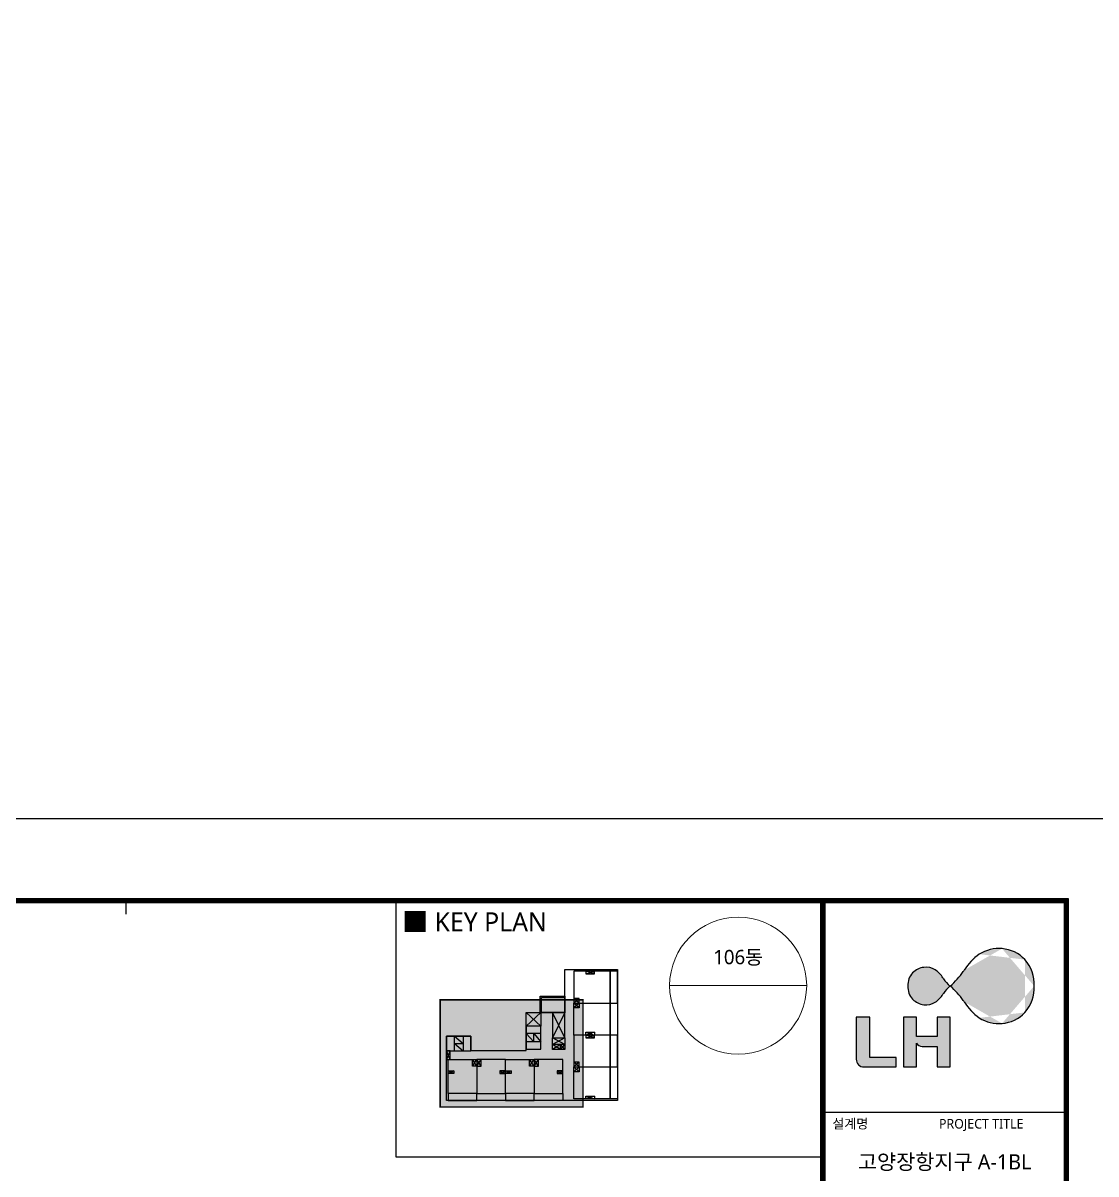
# Model space of a CAD drawing. Header units: millimetres. Extents: x 262481 to 2519995, y -394348 to 364571.
# Drawn here: x 305122 to 322032, y -322080 to -303954 of the extents above; entities that cross this region are included whole.
import ezdxf
from ezdxf.enums import TextEntityAlignment as Align
from ezdxf.xclip import XClip

# ---------------------------------------------------------------- set-up
doc = ezdxf.new("R2010")
doc.units = ezdxf.units.MM
doc.header["$LTSCALE"] = 65
doc.header["$XCLIPFRAME"] = 0
for name, pattern in [('HID', [2.5, 2, -0.5]), ('XS-벽체$0$CEN', [62, 60, -1, 0, -1]), ('XS-벽체$0$HID', [2.3, 1.5, -0.8])]:
    doc.linetypes.add(name, pattern=pattern)
for name, color, linetype in [('253', 253, 'Continuous'), ('FORM_고양장항A-1BL-S-성능$0$FORM', 7, 'Continuous'), ('FORM_고양장항A-1BL-S-성능$0$FTEXT', 3, 'Continuous'), ('FORM_고양장항A-1BL-S-성능$0$LH마크', 253, 'Continuous'), ('FORM_고양장항A-1BL-S-성능$0$TEXT', 3, 'Continuous'), ('KEY', 4, 'Continuous'), ('LEADER', 7, 'Continuous'), ('SEC', 11, 'Continuous'), ('XS-벽체$0$BAR', 3, 'Continuous'), ('XS-벽체$0$CEN', 1, 'XS-벽체$0$CEN'), ('XS-벽체$0$WALL', 4, 'Continuous')]:
    doc.layers.add(name, color=color, linetype=linetype)
doc.layers.add('FORM_고양장항A-1BL-S-성능$0$DEFPOINT', color=144, linetype='Continuous', plot=False)
doc.layers.add('XS-벽체$0$1215', color=181, linetype='XS-벽체$0$HID', plot=False)
doc.layers.add('TEXT', color=3, linetype='Continuous', lineweight=9)
doc.styles.add('FORM_고양장항A-1BL-S-성능$0$맑은고딕', font='malgun.ttf')
doc.styles.add('맑은고딕', font='malgun.ttf')

# ---------------------------------------------------------------- blocks, each defined once
blk = doc.blocks.new('XS-벽체', base_point=(1093552.529641199, 0))
at = {"layer": 'XS-벽체$0$1215'}
blk.add_lwpolyline([(100980.9814685886, 525051.4969175893, 0.52056705), (100980.9814685886, 525384.8302175894, 0.52056705), (100980.9814685886, 525718.1635175893, 0.52056705), (100980.9814685886, 526051.4968175893, 0.52056705), (100980.9814685886, 526384.8301175893, 0.52056705), (100980.9814685886, 526718.1634175894, 0.52056705), (100980.9814685886, 527051.4967175893, 0.52056705), (100980.9814685886, 527384.8300175893, 0.52056705), (100980.9814685886, 527718.1633175893, 0.52056705), (100980.9814685886, 528051.4966175894, 0.52056705), (100980.9814685886, 528384.8299175893, 0.52056705), (100980.9814685886, 528718.1632175893, 0.52056705), (100980.9814685886, 529051.4965175893, 0.52056705), (100980.9814685886, 529384.8298175894, 0.52056705), (100980.9814685886, 529718.1631175893, 0.52056705), (100980.9814685886, 530051.4964175893, 0.52056705), (100980.9814685886, 530384.8297175893, 0.52056705), (100980.9814685886, 530718.1630175894, 0.52056705), (100980.9814685886, 531051.4963175893, 0.52056705), (100980.9814685886, 531384.8296175892, 0.52056705), (100980.9814685886, 531718.1629175893, 0.52056705), (100911.0655678513, 531981.5803168521, 0.52056705), (100577.7322678513, 531981.5803168521, 0.52056705), (100244.3989678513, 531981.5803168521, 0.52056705), (99911.06566785135, 531981.5803168521, 0.52056705), (99577.73236785135, 531981.5803168521, 0.52056705), (99244.39906785135, 531981.5803168521, 0.52056705), (99056.31815873878, 531836.3279259647, 0.52056705), (99056.31815873878, 531502.9946259647, 0.52056705), (99056.31815873878, 531169.6613259646, 0.52056705), (99056.31815873878, 530836.3280259647, 0.52056705), (99056.31815873878, 530502.9947259647, 0.52056705), (99056.31815873878, 530169.6614259647, 0.52056705), (99056.31815873878, 529836.3281259646, 0.52056705), (99056.31815873878, 529502.9948259646, 0.52056705), (99056.31815873878, 529169.6615259647, 0.52056705), (99056.31815873878, 528836.3282259647, 0.52056705), (99056.31815873878, 528502.9949259646, 0.52056705), (99056.31815873878, 528169.6616259646, 0.52056705), (99056.31815873878, 527836.3283259646, 0.52056705), (99056.31815873878, 527502.9950259647, 0.52056705), (99056.31815873878, 527169.6617259646, 0.52056705), (99056.31815873878, 526836.3284259647, 0.52056705), (99056.31815873878, 526502.9951259646, 0.52056705), (99056.31815873878, 526169.6618259647, 0.52056705), (99056.31815873878, 525836.3285259646, 0.52056705), (99056.31815873878, 525502.9952259646, 0.52056705), (99056.31815873878, 525169.6619259648, 0.52056705)], format="xyb", dxfattribs=at)
at = {"layer": 'XS-벽체$0$BAR'}
for radius, end in [(20470.00000000001, 138.0000000077701), (20280.00000000001, 137.9999999974206)]:
    blk.add_arc((99075.6265650175, 514192.5453104012), radius, 90, end, dxfattribs=at)
at = {"layer": 'XS-벽체$0$CEN'}
blk.add_line((99955.62656501646, 522012.5453104113), (99955.62656501646, 531417.5453104113), dxfattribs=at)
at = {"layer": 'XS-벽체$0$WALL'}
for radius in [28100.00000000001, 27500, 20500.00000000001]:
    blk.add_arc((99075.62656501762, 514192.5453104199), radius, 90, 138.0000000059112, dxfattribs=at)
blk = doc.blocks.new('FORM_고양장항A-1BL-S-성능')
at = {"layer": 'FORM_고양장항A-1BL-S-성능$0$LH마크'}
h = blk.add_hatch(color=256, dxfattribs=at)
edge = h.paths.add_edge_path()
edge.add_ellipse((777.5120366010963, 564.7777114903022), major_axis=(-0.02159848308638231, 19.19947578344629), ratio=0.9999988826607065, start_angle=220.3160542666334, end_angle=235.7161672747215)
edge.add_ellipse((780.1822295766472, 563.7980365819697), major_axis=(11.63553466031951, 11.6355346603195), ratio=0.9999995785260982, start_angle=278.3719928566697, end_angle=279.7926827259736)
edge.add_ellipse((805.6007515508829, 547.0051341328237), major_axis=(0.01866363475384163, 14.02645855967481), ratio=0.9999988821937925, start_angle=394.96846678515556, end_angle=418.6858257556404, ccw=False)
edge.add_ellipse((802.7134298440217, 550.4017932872687), major_axis=(-0.0005301727484946188, 9.598206712760284), ratio=0.9999988824009329, start_angle=354.9363527238226, end_angle=392.349660986295, ccw=False)
edge.add_ellipse((802.8853871766626, 550.8263927475948), major_axis=(0.00340075212795909, 9.161071405456902), ratio=0.9999988815880413, start_angle=313.08945440778825, end_angle=355.7978530240622, ccw=False)
edge.add_ellipse((802.2519161794482, 550.6334521343399), major_axis=(-0.00272221685361018, 9.759959947316588), ratio=0.9999988820086083, start_angle=267.15847194408525, end_angle=311.3399578879178, ccw=False)
edge.add_ellipse((802.2519161794482, 549.671215354598), major_axis=(0.002345730923483197, 9.759960045523917), ratio=0.9999988819608775, start_angle=228.6578319515284, end_angle=272.8393178946566, ccw=False)
edge.add_ellipse((802.8853871766626, 549.4782747404117), major_axis=(-0.001195197933472944, 9.161071959040585), ratio=0.9999988820220781, start_angle=184.2159411120079, end_angle=226.9243397014058, ccw=False)
edge.add_ellipse((802.7134298440217, 549.9028742007379), major_axis=(0.0007995421070614973, 9.59820669418542), ratio=0.9999988819849818, start_angle=147.6519469810335, end_angle=185.0652552603508, ccw=False)
edge.add_ellipse((805.6007515508829, 553.2995333551828), major_axis=(-0.0146797010598394, 14.02646328916932), ratio=0.9999988823698344, start_angle=121.33044795241909, end_angle=145.0478069355882, ccw=False)
edge.add_ellipse((780.1822295766472, 536.5066309060369), major_axis=(-11.63553220987993, 11.63553220987993), ratio=0.9999997837762815, start_angle=260.2073153029904, end_angle=261.628005449331)
edge.add_ellipse((777.5120366010963, 535.5269559977044), major_axis=(0.03702439887233609, 19.19945221449299), ratio=0.999998882848964, start_angle=-55.67013267916648, end_angle=-40.27001964361233)
edge = h.paths.add_edge_path()
edge.add_ellipse((795.6964670699238, 557.0060145651389), major_axis=(0.006864801860395151, 8.99295968458668), ratio=0.9999988827231661, start_angle=123.23707871012789, end_angle=139.6948369544317, ccw=False)
edge.add_ellipse((788.9257939476668, 552.7252627146829), major_axis=(-0.7009870625855058, 0.7009870625855058), ratio=0.9999999437731498, start_angle=70.64073618081011, end_angle=85.40595803884457, ccw=False)
edge.add_ellipse((782.6291739661394, 549.0609563897763), major_axis=(-0.00838486509904391, 6.297509315924676), ratio=0.9999988821287467, start_angle=-59.16259633342766, end_angle=-32.43732604062858)
edge.add_ellipse((783.5754979457854, 550.5891971896801), major_axis=(0.0003907985917620071, 4.500137694815398), ratio=0.9999988822598063, start_angle=-32.59340767870501, end_angle=6.828384972939124)
edge.add_ellipse((783.5434234086572, 550.2362834793914), major_axis=(0.002745875946588449, 4.847301688027194), ratio=0.9999988842119085, start_angle=5.983778684998008, end_angle=45.80586987389822)
edge.add_ellipse((783.5089925024806, 550.4199431204636), major_axis=(-0.002355894959272277, 4.695759708345227), ratio=0.9999988832972008, start_angle=47.05758428077518, end_angle=93.23828646313216)
edge.add_ellipse((783.5089925024806, 549.884724367543), major_axis=(0.002355895489691475, 4.695759708344957), ratio=0.9999988832972013, start_angle=86.76171354333981, end_angle=132.9424157256968)
edge.add_ellipse((783.5434234049319, 550.0683840086151), major_axis=(-0.004028469242848608, 4.847300791718968), ratio=0.9999988837406935, start_angle=134.1789697115022, end_angle=174.0010609071454)
edge.add_ellipse((783.5754979457854, 549.7154702983264), major_axis=(-0.0003907988740895081, 4.500137694815236), ratio=0.9999988822598063, start_angle=173.1716150234662, end_angle=212.5934076751104)
edge.add_ellipse((782.6291739661394, 551.2437110982303), major_axis=(0.008384865413569927, 6.297509315924258), ratio=0.999998882128746, start_angle=212.4373260434902, end_angle=239.1625963362892)
edge.add_ellipse((788.9257939476668, 547.579404774255), major_axis=(0.7009870745422859, 0.7009870745422859), ratio=0.999999927333072, start_angle=94.59404188595232, end_angle=109.35926357312451, ccw=False)
edge.add_ellipse((795.6964670699238, 543.2986529228676), major_axis=(-0.001238716836780558, 8.992962225506153), ratio=0.9999988827506152, start_angle=400.34100785461936, end_angle=416.79876607149504, ccw=False)
h = blk.add_hatch(color=256, dxfattribs=at)
edge = h.paths.add_edge_path()
edge.add_line((768.8121202457844, 531.4260161464501), (768.8121202457844, 541.9678076190341))
edge.add_line((768.8121202457844, 541.9678076190341), (765.28352654168, 541.9678076190341))
edge.add_line((765.28352654168, 541.9678076190341), (765.28352654168, 530.9121352323731))
edge.add_arc((767.28352654168, 530.9121352323731), 2, 180, 270)
edge.add_line((767.28352654168, 528.9121352323731), (775.7887969780861, 528.912135232373))
edge.add_line((775.7887969780861, 528.912135232373), (775.7887969780861, 531.4260161464501))
edge.add_line((775.7887969780861, 531.4260161464501), (768.8121202457844, 531.4260161464501))
h = blk.add_hatch(color=256, dxfattribs=at)
edge = h.paths.add_edge_path()
edge.add_line((777.6351411920189, 541.9678076190341), (777.6351411920189, 528.912135232373))
edge.add_line((777.6351411920189, 528.912135232373), (781.0521581974028, 528.912135232373))
edge.add_line((781.0521581974028, 528.912135232373), (781.0521581974028, 535.1371330489803))
edge.add_ellipse((782.6773167383074, 536.2946097833503), major_axis=(-0.000413403052623914, 1.995218884663901), ratio=0.9999988843474573, start_angle=125.4474759443961, end_angle=176.5601751768511)
edge.add_line((782.5580159779786, 534.3029607517112), (786.4845400359629, 534.3029607517112))
edge.add_line((786.4845400359629, 534.3029607517112), (786.4845400359629, 528.912135232373))
edge.add_line((786.4845400359629, 528.912135232373), (789.9015570450722, 528.912135232373))
edge.add_line((789.9015570450722, 528.912135232373), (789.9015570450722, 541.9678076190341))
edge.add_line((789.9015570450722, 541.9678076190341), (786.4845400359629, 541.9678076190341))
edge.add_line((786.4845400359629, 541.9678076190341), (786.4845400359629, 536.8843866876725))
edge.add_line((786.4845400359629, 536.8843866876725), (781.0521581974028, 536.8843866876725))
edge.add_line((781.0521581974028, 536.8843866876725), (781.0521581974028, 541.9678076190341))
edge.add_line((781.0521581974028, 541.9678076190341), (777.6351411920189, 541.9678076190341))
at = {"layer": 'FORM_고양장항A-1BL-S-성능$0$DEFPOINT', "color": 1}
blk.add_line((573.5, 569), (573.5, 572), dxfattribs=at)
at = {"layer": 'FORM_고양장항A-1BL-S-성능$0$DEFPOINT'}
blk.add_lwpolyline([(0, 594), (0, 0), (841, 0), (841, 594), (0, 594)], dxfattribs=at)
at = {"layer": 'FORM_고양장항A-1BL-S-성능$0$FORM'}
blk.add_line((820, 517), (757, 517), dxfattribs=at)
for points in [[(25, 573), (25, 21), (757, 21), (757, 573)], [(26, 572), (26, 22), (756, 22), (756, 572)], [(757, 572), (757, 22), (820, 22), (820, 572)]]:
    blk.add_lwpolyline(points, close=True, dxfattribs=at)
at = {"layer": 'FORM_고양장항A-1BL-S-성능$0$FORM', "const_width": 1}
blk.add_lwpolyline([(25.5, 572.5), (25.5, 21.5), (756.5, 21.5), (756.5, 572.5)], close=True, dxfattribs=at)
blk.add_lwpolyline([(757, 21.5), (820.5, 21.5), (820.5, 572.5), (757, 572.5)], dxfattribs=at)
at = {"layer": 'FORM_고양장항A-1BL-S-성능$0$FORM'}
blk.add_lwpolyline([(757, 21), (821, 21), (821, 573), (757, 573)], dxfattribs=at)
at = {"layer": 'FORM_고양장항A-1BL-S-성능$0$LH마크'}
blk.add_lwpolyline([(768.8121202457844, 531.4260161464501), (768.8121202457844, 541.9678076190341), (765.28352654168, 541.9678076190341), (765.28352654168, 530.9121352323731, 0.4142135623730978), (767.28352654168, 528.9121352323731), (775.7887969780861, 528.912135232373), (775.7887969780861, 531.4260161464501)], format="xyb", close=True, dxfattribs=at)
blk.add_lwpolyline([(782.5580159779786, 534.3029607517112), (786.4845400359629, 534.3029607517112), (786.4845400359629, 528.912135232373), (789.9015570450722, 528.912135232373), (789.9015570450722, 541.9678076190341), (786.4845400359629, 541.9678076190341), (786.4845400359629, 536.8843866876725), (781.0521581974028, 536.8843866876725), (781.0521581974028, 541.9678076190341), (777.6351411920189, 541.9678076190341), (777.6351411920189, 528.912135232373), (781.0521581974028, 528.912135232373), (781.0521581974028, 535.1371330489803)], dxfattribs=at)
for centre, major_axis, ratio, start_param, end_param in [((802.7134298440217, 550.4017932872687), (-0.0005301722584782508, 9.598206712760033), 0.9999988824009336, -0.08837731707788565, 0.5646080961658568), ((802.8853871766626, 550.8263927475948), (0.003400751817444686, 9.161071405457017), 0.9999988815880411, -0.8187434745249031, -0.0733413004167327), ((805.6007515508829, 547.0051341328237), (0.01866364607842805, 14.02645855965973), 0.9999988821937923, 0.6103148805826146, 1.024260884494987), ((802.2519161794482, 550.6334521343399), (-0.002722219416329674, 9.75995994731588), 0.9999988820086076, 4.66279495975861, 5.433907357902082), ((783.5089925024806, 550.4199431204636), (-0.002355894959272276, 4.695759708345225), 0.9999988832972008, 0.8213097837342547, 1.627315087699315), ((783.5434234086572, 550.2362834793914), (0.002745875946588449, 4.847301688027194), 0.9999988842119085, 0.1044366397638719, 0.7994632460396036), ((783.5754979457854, 550.5891971896801), (0.0003907985917619971, 4.500137694815261), 0.9999988822598063, -0.5688622784382045, 0.1191778003714916), ((782.6291739661394, 549.0609563897763), (-0.00838486509904391, 6.297509315924676), 0.9999988821287467, -1.032582100046638, -0.5661381399518648), ((777.5120366010963, 564.7777114903022), (-0.02159848308638231, 19.19947578344629), 0.9999988826607065, 3.845240541955254, 4.114023219125599), ((780.1822295766472, 563.7980365819697), (11.63553466031951, 11.6355346603195), 0.9999995785260982, 4.858507820687022, 4.883303536556102), ((783.5089925024806, 549.884724367543), (0.002355895489691476, 4.695759708344958), 0.9999988832972013, 1.514277566003436, 2.320282869968496), ((788.9257939476668, 552.7252627146829), (-0.700987062585513, 0.700987062585513), 0.999999943773139, 1.232913432387822, 1.490615168597958), ((795.6964670699238, 557.0060145651389), (0.006864802392496911, 8.992959684586273), 0.9999988827231666, 2.150892784090308, 2.438134852950649), ((795.6964670699238, 543.2986529228676), (-0.001238735083169428, 8.992962225503609), 0.9999988827506168, 0.7040834086070373, 0.9913254769886706), ((777.5120366010963, 535.5269559977044), (0.03702439887233502, 19.19945221449245), 0.999998882848964, -0.9716271102735472, -0.7028444326238286), ((802.2519161794482, 549.671215354598), (0.002345731131241998, 9.759960045523863), 0.9999988819608779, 3.990832028047346, 4.761944426178527), ((782.6291739661394, 551.2437110982303), (0.008384865413569925, 6.297509315924255), 0.999998882128746, 3.707730793591602, 4.174174753686374), ((788.9257939476668, 547.579404774255), (0.7009870745422877, 0.7009870745422876), 0.9999999273330696, 1.650977483679293, 1.90867921690732), ((783.5434234049319, 550.0683840086151), (-0.004028469242848608, 4.847300791718968), 0.9999988837406935, 2.341864808399459, 3.036891414792878), ((783.5754979457854, 549.7154702983264), (-0.0003907988740895081, 4.500137694815236), 0.9999988822598063, 3.022414853155563, 3.71045493196526), ((780.1822295766472, 536.5066309060369), (-11.63553220987993, 11.63553220987993), 0.9999997837762815, 4.541474389812208, 4.566270110516492), ((805.6007515508829, 553.2995333551828), (-0.01467970102094349, 14.02646328916936), 0.999998882369835, 2.117615799692099, 2.531561803825854), ((802.7134298440217, 549.9028742007379), (0.0007995429396725551, 9.598206694185077), 0.9999988819849815, 2.577012621885882, 3.229998035423623), ((802.8853871766626, 549.4782747404117), (-0.001195197141435843, 9.161071959040688), 0.9999988820220782, 3.215174707150978, 3.960576880790073), ((782.6773167383074, 536.2946097833503), (-0.000413403052623914, 1.995218884663901), 0.9999988843474573, 2.189471493546094, 3.081556384734013)]:
    blk.add_ellipse(centre, major_axis=major_axis, ratio=ratio, start_param=start_param, end_param=end_param, dxfattribs=at)
at = {"layer": 'FORM_고양장항A-1BL-S-성능$0$FTEXT', "style": 'FORM_고양장항A-1BL-S-성능$0$맑은고딕'}
for s, p in [('설계명', (759, 514)), ('PROJECT TITLE', (787, 514))]:
    blk.add_text(s, height=2.5, dxfattribs=at).set_placement(p, align=Align.MIDDLE_LEFT)
at = {"layer": 'FORM_고양장항A-1BL-S-성능$0$TEXT', "color": 6, "style": 'FORM_고양장항A-1BL-S-성능$0$맑은고딕'}
blk.add_text('고양장항지구 A-1BL', height=4.000000000000026, dxfattribs=at).set_placement((788.5, 504.0000000007981), align=Align.MIDDLE_CENTER)

msp = doc.modelspace()

# ---------------------------------------------------------------- hatches: boundary and pattern name
at = {"layer": '253'}
h = msp.add_hatch(color=256, dxfattribs=at)
h.dxf.hatch_style = 1
h.paths.add_polyline_path([(311697.4388960119, -321024.6091976408), (313947.438896012, -321024.6091976417), (313947.4388960119, -319338.6091976403), (311697.4388960121, -319338.6091976403)])

# ---------------------------------------------------------------- linework, layer by layer
at = {"layer": 'KEY'}
for p, q in [((313662.7374034754, -319538.4151677908), (313662.7374034759, -318858.9375558504)), ((313662.7374034759, -318858.9375558504), (314488.4836721324, -318858.9375558509)), ((313994.453821386, -318929.0868095818), (314128.0359109383, -318885.8032274921)), ((314128.0359109385, -318929.0868095818), (313994.453821386, -318885.8032274924)), ((314488.4836721324, -318858.9375558509), (314488.4836721315, -320924.609197642)), ((313270.2000900424, -319277.221137939), (313661.9911348188, -319277.2211379389)), ((313270.2000900424, -319538.4151677894), (313270.2000900424, -319277.221137939)), ((313292.5881497441, -319538.4151677897), (313292.5881497441, -319299.6091976402)), ((313292.5881497441, -319299.6091976402), (313661.9911348188, -319299.6091976403)), ((313661.9911348188, -319277.2211379389), (313661.9911348186, -319538.4151677898)), ((313887.7374034752, -319314.907705104), (313801.1702392962, -319388.7883021189)), ((313887.7374034752, -319388.7883021192), (313801.1702392962, -319314.9077051041)), ((313053.7821795946, -319751.1017349549), (313053.7821795948, -319538.4151677905)), ((313053.7821795948, -319538.4151677905), (313281.3941198933, -319538.4151677905)), ((313281.3941198933, -319538.4151677905), (313053.7821795946, -319751.1017349549)), ((313281.3941198933, -319751.1017349546), (313053.7821795948, -319538.4151677905)), ((313053.7821795944, -320136.1763618204), (313053.7821795948, -319538.4151677905)), ((313053.7821795948, -319538.4151677905), (313662.7374034754, -319538.4151677908)), ((313661.9911348186, -319538.4151677898), (313270.2000900424, -319538.4151677894)), ((313281.3941198933, -319538.4151677905), (313281.3941198933, -319751.1017349546)), ((313661.9911348186, -319538.4151677905), (313467.9612840723, -319538.4151677908)), ((313467.9612840723, -319538.4151677908), (313467.9612840723, -319937.668899134)), ((313662.7374034754, -319538.4151677908), (313467.9612840723, -319937.668899134)), ((313661.9911348184, -319937.6688991342), (313467.9612840723, -319538.4151677907)), ((313661.9911348184, -319937.6688991342), (313661.9911348186, -319538.4151677905)), ((313887.7374034754, -319462.6688991343), (313801.1702392963, -319388.7883021191)), ((313887.7374034752, -319388.7883021192), (313801.1702392962, -319462.668899134)), ((312181.7672542213, -319907.8181528647), (311797.4388960123, -319907.8181528645)), ((311797.4388960123, -319907.8181528645), (311797.4388960119, -320141.4002424169)), ((311797.4388960123, -319907.8181528645), (312181.7672542213, -319907.8181528647)), ((311797.4388960119, -320924.6091976408), (311797.4388960123, -319907.8181528645)), ((311920.5732243701, -320141.400242417), (311920.5732243705, -319907.8181528647)), ((311920.5732243705, -319907.8181528647), (312056.394119893, -320027.2211379393)), ((312056.394119893, -319907.8181528648), (312056.3941198928, -320141.400242417)), ((312181.7672542211, -320141.400242417), (312181.7672542213, -319907.8181528647)), ((312181.7672542213, -319907.8181528647), (312181.7672542213, -320136.17636182)), ((313281.3941198933, -319751.1017349546), (313053.7821795946, -319751.1017349549)), ((313281.3941198933, -319751.1017349546), (313053.7821795946, -319751.1017349549)), ((313053.7821795946, -319751.1017349549), (313053.7821795944, -320113.0420334623)), ((313281.3941198931, -319865.2808394323), (313053.7821795946, -319865.2808394321)), ((313053.7821795946, -319865.2808394321), (313173.1851646692, -320001.1017349547)), ((313173.1851646692, -320001.1017349547), (313173.1851646697, -319865.2808394323)), ((313173.1851646697, -319865.2808394323), (313281.3941198931, -320001.1017349546)), ((313281.3941198931, -320113.0420334623), (313281.3941198933, -319751.1017349546)), ((313994.4538213855, -319848.4897946566), (314128.0359109379, -319891.7733767463)), ((314128.0359109378, -319848.4897946566), (313994.4538213857, -319891.773376746)), ((313994.4538213855, -319935.0569588356), (314128.0359109379, -319891.773376746)), ((314128.0359109379, -319935.0569588356), (313994.4538213857, -319891.773376746)), ((311920.5732243705, -320027.2211379393), (312056.394119893, -320027.2211379393)), ((311920.5732243705, -320027.2211379393), (312056.3941198928, -320141.400242417)), ((313281.3941198931, -320001.1017349546), (313053.7821795946, -320001.1017349544)), ((313467.9612840723, -319937.668899134), (313661.9911348184, -319937.6688991342)), ((313467.9612840723, -319937.668899134), (313661.9911348184, -319937.6688991342)), ((313467.9612840721, -320119.7584513731), (313467.9612840723, -319937.668899134)), ((313661.9911348184, -319937.6688991342), (313467.9612840721, -320042.8927797308)), ((313661.9911348186, -320042.8927797308), (313467.9612840723, -319937.668899134)), ((313661.9911348186, -320042.8927797308), (313467.9612840721, -320042.8927797308)), ((313594.8269557141, -320042.8927797308), (313467.9612840721, -320119.7584513731)), ((313594.826955714, -320119.7584513727), (313467.9612840721, -320042.8927797308)), ((313594.826955714, -320119.7584513727), (313594.8269557141, -320042.8927797308)), ((313594.826955714, -320119.7584513727), (313661.9911348186, -320042.8927797308)), ((313661.9911348184, -320119.7584513727), (313594.8269557138, -320042.8927797312)), ((313661.9911348184, -319937.6688991342), (313661.9911348184, -320119.7584513727)), ((311797.4388960119, -320141.4002424169), (312181.7672542211, -320141.400242417)), ((311856.0209855645, -320141.4002424169), (311797.4388960119, -320141.4002424169)), ((311797.4388960119, -320141.4002424169), (311797.4388960119, -320274.6091976407)), ((311856.0209855645, -320141.4002424169), (311797.4388960119, -320274.6091976407)), ((311856.0209855643, -320274.6091976406), (311797.4388960119, -320141.4002424169)), ((311797.4388960119, -320274.6091976407), (311856.0209855643, -320274.6091976406)), ((311856.0209855643, -320274.6091976406), (311856.0209855645, -320141.4002424169)), ((312181.7672542213, -320136.17636182), (313053.7821795944, -320136.1763618204)), ((312204.9015825794, -320380.5793468944), (312275.0508363108, -320274.6091976409)), ((312275.0508363107, -320380.5793468945), (312204.9015825794, -320274.6091976407)), ((312345.200090042, -320380.5793468948), (312275.0508363107, -320274.6091976407)), ((312275.0508363105, -320380.5793468945), (312345.200090042, -320274.609197641)), ((313053.7821795944, -320113.0420334623), (313281.3941198931, -320113.0420334623)), ((313106.394119893, -320380.5793468951), (313176.5433736246, -320274.6091976414)), ((313176.5433736244, -320380.5793468949), (313106.394119893, -320274.6091976416)), ((313246.6926273559, -320380.5793468952), (313176.5433736246, -320274.6091976416)), ((313176.5433736244, -320380.5793468952), (313246.6926273563, -320274.6091976416)), ((313661.9911348184, -320119.7584513727), (313467.9612840721, -320119.7584513731)), ((311912.3642691465, -320452.9674065961), (311824.304567654, -320497.7435259987)), ((311912.3642691463, -320497.743525999), (311824.3045676539, -320452.9674065961)), ((312637.7374034746, -320452.9674065964), (312725.7971049671, -320497.7435259996)), ((312637.7374034746, -320497.7435259994), (312725.7971049671, -320452.9674065966)), ((312813.8568064603, -320452.9674065964), (312725.7971049676, -320497.7435259996)), ((312813.8568064603, -320497.7435259994), (312725.7971049678, -320452.9674065964)), ((313539.2299407888, -320452.967406597), (313627.2896422811, -320497.7435260001)), ((313539.2299407886, -320497.7435260003), (313627.2896422811, -320452.9674065973)), ((313887.737403475, -320320.8778543578), (313801.1702392958, -320394.758451373)), ((313887.7374034749, -320394.758451373), (313801.1702392958, -320320.8778543579)), ((313887.7374034749, -320468.6390483879), (313801.1702392958, -320394.758451373)), ((313887.7374034749, -320394.758451373), (313801.1702392958, -320468.6390483879)), ((314488.4836721315, -320924.609197642), (311797.4388960119, -320924.6091976408)), ((313994.4538213852, -320854.4599439105), (314128.0359109376, -320897.7435260002)), ((314128.0359109374, -320854.4599439105), (313994.4538213852, -320897.7435259997))]:
    msp.add_line(p, q, dxfattribs=at)
for points in [[(313801.1702392965, -318885.803227492), (313801.1702392963, -319388.7883021191), (314376.5433736246, -319388.7883021192), (314376.5433736248, -318885.8032274925)], [(313994.4538213859, -318885.8032274921), (313994.453821386, -318929.0868095818), (314128.0359109385, -318929.0868095818), (314128.0359109383, -318885.8032274921)], [(314488.4836721322, -319388.7883021192), (314488.4836721322, -318885.8032274925), (314376.5433736248, -318885.8032274925), (314376.5433736246, -319388.7883021192)], [(313801.1702392962, -319314.9077051041), (313801.1702392962, -319388.7883021189), (313887.7374034754, -319388.7883021189), (313887.7374034752, -319314.907705104)], [(313801.1702392962, -319462.668899134), (313801.1702392963, -319388.7883021191), (313887.7374034752, -319388.7883021192), (313887.7374034754, -319462.6688991343)], [(313801.1702392958, -319891.773376746), (313801.1702392963, -319388.7883021191), (314376.5433736246, -319388.7883021192), (314376.5433736244, -319891.7733767463)], [(314488.4836721322, -319388.7883021192), (314488.483672132, -319891.7733767463), (314376.5433736244, -319891.7733767463), (314376.5433736246, -319388.7883021192)], [(313801.1702392962, -319891.7733767459), (313801.1702392958, -320394.758451373), (314376.5433736241, -320394.7584513731), (314376.5433736244, -319891.7733767463)], [(313994.4538213855, -319891.7733767466), (313994.4538213855, -319848.4897946566), (314128.0359109378, -319848.4897946566), (314128.0359109379, -319891.7733767463)], [(313994.4538213855, -319891.773376746), (313994.4538213855, -319935.0569588356), (314128.0359109379, -319935.0569588356), (314128.0359109379, -319891.773376746)], [(314488.4836721317, -320394.7584513731), (314488.483672132, -319891.7733767463), (314376.5433736244, -319891.7733767463), (314376.5433736241, -320394.7584513731)], [(311824.304567654, -320274.6091976407), (312275.0508363108, -320274.6091976409), (312275.0508363107, -320812.6688991336), (311824.3045676539, -320812.6688991332)], [(312204.9015825794, -320274.6091976407), (312275.0508363108, -320274.6091976409), (312275.0508363105, -320380.5793468945), (312204.9015825794, -320380.5793468944)], [(312345.200090042, -320274.609197641), (312275.0508363107, -320274.6091976407), (312275.0508363105, -320380.5793468945), (312345.200090042, -320380.5793468948)], [(312725.7971049673, -320274.609197641), (312275.0508363107, -320274.6091976407), (312275.0508363103, -320812.6688991333), (312725.7971049671, -320812.6688991336)], [(312725.7971049676, -320274.6091976414), (313176.5433736246, -320274.6091976414), (313176.5433736244, -320812.6688991339), (312725.7971049675, -320812.6688991339)], [(313106.394119893, -320274.6091976416), (313176.5433736246, -320274.6091976414), (313176.5433736244, -320380.5793468949), (313106.394119893, -320380.5793468951)], [(313246.6926273563, -320274.6091976416), (313176.5433736248, -320274.6091976414), (313176.5433736248, -320380.5793468951), (313246.6926273559, -320380.5793468952)], [(313627.2896422812, -320274.6091976421), (313176.5433736246, -320274.6091976416), (313176.5433736241, -320812.668899134), (313627.2896422805, -320812.6688991347)], [(311824.3045676539, -320452.9674065961), (311912.3642691465, -320452.9674065961), (311912.3642691463, -320497.743525999), (311824.304567654, -320497.7435259987)], [(312725.7971049671, -320452.9674065966), (312637.7374034746, -320452.9674065964), (312637.7374034746, -320497.7435259994), (312725.7971049671, -320497.7435259996)], [(312725.7971049678, -320452.9674065964), (312813.8568064603, -320452.9674065964), (312813.8568064603, -320497.7435259994), (312725.7971049676, -320497.7435259996)], [(313627.2896422811, -320452.9674065973), (313539.2299407888, -320452.967406597), (313539.2299407886, -320497.7435260003), (313627.2896422811, -320497.7435260001)], [(313801.1702392958, -320320.8778543579), (313801.1702392958, -320394.758451373), (313887.737403475, -320394.7584513726), (313887.737403475, -320320.8778543578)], [(313801.1702392958, -320468.6390483879), (313801.1702392958, -320394.758451373), (313887.7374034749, -320394.758451373), (313887.7374034749, -320468.6390483879)], [(313801.1702392955, -320897.7435260001), (313801.1702392958, -320394.758451373), (314376.5433736243, -320394.7584513731), (314376.5433736239, -320897.7435260002)], [(314488.4836721317, -320394.7584513731), (314488.4836721315, -320897.7435260001), (314376.5433736239, -320897.7435260002), (314376.5433736241, -320394.7584513731)], [(311824.304567654, -320924.6091976406), (312275.0508363105, -320924.6091976408), (312275.0508363107, -320812.6688991336), (311824.3045676539, -320812.6688991332)], [(312725.7971049668, -320924.6091976411), (312275.0508363101, -320924.6091976411), (312275.0508363103, -320812.6688991333), (312725.7971049668, -320812.6688991339)], [(312725.7971049675, -320924.6091976413), (313176.5433736241, -320924.6091976415), (313176.5433736244, -320812.6688991339), (312725.7971049675, -320812.6688991339)], [(313627.2896422805, -320924.609197642), (313176.5433736237, -320924.6091976418), (313176.5433736241, -320812.668899134), (313627.2896422805, -320812.6688991347)], [(313994.4538213852, -320897.7435260002), (313994.4538213852, -320854.4599439105), (314128.0359109374, -320854.4599439105), (314128.0359109376, -320897.7435260002)]]:
    msp.add_lwpolyline(points, close=True, dxfattribs=at)
at = {"layer": 'LEADER'}
msp.add_lwpolyline([(310997.4388960119, -321808.7507688411), (317697.4388960119, -321808.7507688414), (317697.4388960119, -317808.7507688418), (310997.4388960119, -317808.7507688421)], close=True, dxfattribs=at)
at = {"layer": 'LEADER', "linetype": 'HID', "const_width": 25}
msp.add_lwpolyline([(311697.4388960119, -321024.6091976408), (313947.438896012, -321024.6091976417), (313947.4388960119, -319338.6091976403), (311697.4388960121, -319338.6091976403)], close=True, dxfattribs=at)
at = {"layer": 'TEXT'}
msp.add_line((315312.438896009, -319113.7507688428), (317472.438896009, -319113.7507688428), dxfattribs=at)
msp.add_circle((316392.438896009, -319113.7507688428), 1080, dxfattribs=at)

# ---------------------------------------------------------------- block references
at = {"xscale": 60, "yscale": 60, "zscale": 60}
msp.add_blockref('FORM_고양장항A-1BL-S-성능', (272337.438896012, -352128.7507688418), dxfattribs=at)
at = {"layer": 'SEC'}
ref = msp.add_blockref('XS-벽체', (1328069.341972196, -846246.296079246), dxfattribs=at)
XClip(ref).set_block_clipping_path([(98235.62656501631, 501097.54531041265), (112800.62656501474, 534057.545310404)])
ref = msp.add_blockref('XS-벽체', (1301739.341972205, -847258.7960792494), dxfattribs=at)
XClip(ref).set_block_clipping_path([(72100.62656501282, 502237.5453104086), (102040.62656500423, 523662.5453104066)])

# ---------------------------------------------------------------- texts
at = {"layer": 'TEXT', "style": '맑은고딕'}
msp.add_text('■ KEY PLAN', height=300, dxfattribs=at).set_placement((311097.4388960119, -318108.7507688421), align=Align.MIDDLE_LEFT)
msp.add_text('106동', height=225, dxfattribs=at).set_placement((316392.438896009, -318663.7507688428), align=Align.MIDDLE_CENTER)

doc.saveas('drawing.dxf')
